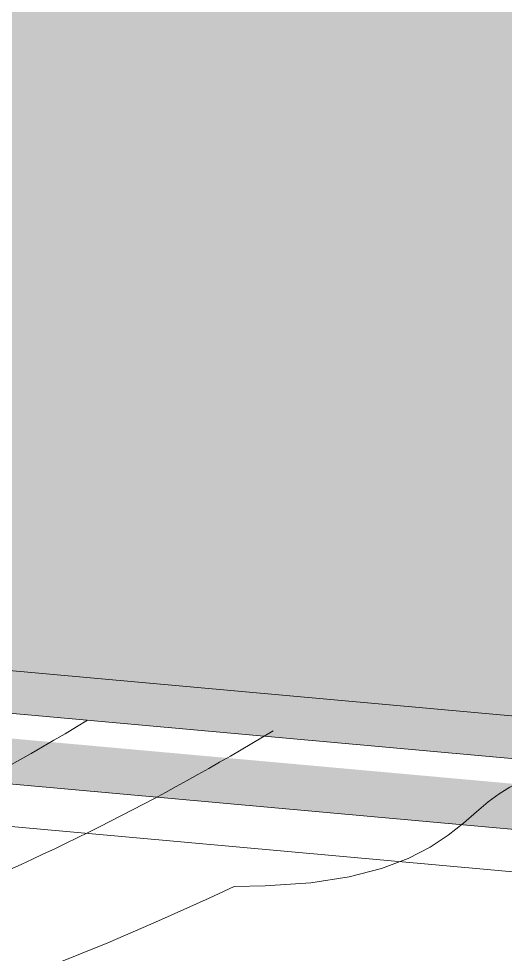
# Model space of a CAD drawing. Header units: centimetres. Extents: x -4381 to 5639, y -3920 to 4826.
# Drawn here: x 299.19 to 302.64, y 65.48 to 72.11 of the extents above; entities that cross this region are included whole.
import ezdxf
from ezdxf.xclip import XClip

# ---------------------------------------------------------------- set-up
doc = ezdxf.new("R2010")
doc.units = ezdxf.units.CM
doc.header["$MEASUREMENT"] = 0
doc.header["$XCLIPFRAME"] = 0
for name, color, linetype, lineweight in [('0- COURBES DE NIVEAU_Pen_No__2', 8, 'Continuous', 5), ('0_Pen_No__1', 7, 'Continuous', 5), ('Dalles_Pen_No__101', 252, 'Continuous', 5), ('Structural - Bearing_Pen_No__1', 7, 'Continuous', 5)]:
    doc.layers.add(name, color=color, linetype=linetype, lineweight=lineweight)
doc.layers.add('Diagramme_Pen_No__9', color=7, linetype='Continuous', lineweight=5, true_color=0x3dad99)
doc.layers.add('Drawing & Figure', color=7, linetype='Continuous')
doc.layers.add('Structural - Bearing', color=7, linetype='Continuous')

# ---------------------------------------------------------------- blocks, each defined once
blk = doc.blocks.new('Drawing_13_13', base_point=(-54.8524, -87.0921))
at = {"layer": 'Dalles_Pen_No__101', "linetype": 'Continuous', "lineweight": 0, "ltscale": 5, "true_color": 0x262626}
blk.add_hatch(color=250, dxfattribs=at).paths.add_polyline_path([(178.9899, 60.8385), (178.9225, 60.0916), (183.8851, 59.6439), (186.1183, 59.4424), (186.1328, 59.6028), (185.1597, 59.6906), (179.0709, 60.2399), (179.1238, 60.8265)])
at = {"layer": 'Diagramme_Pen_No__9', "linetype": 'Continuous', "lineweight": 0, "ltscale": 5, "true_color": 0x0f2b26}
blk.add_hatch(color=118, dxfattribs=at).paths.add_polyline_path([(179.3569, 60.454), (185.7559, 59.8767), (186.003, 62.6156), (179.604, 63.1929)])
at = {"layer": 'Structural - Bearing', "linetype": 'Continuous', "lineweight": 0, "ltscale": 5, "true_color": 0xffffff}
for points in [[(179.1545, 61.8277), (186.0266, 61.2078), (186.0401, 61.3571), (179.168, 61.9771)], [(178.8703, 60.3473), (185.8918, 59.7138), (185.9053, 59.8632), (178.8838, 60.4967)]]:
    blk.add_hatch(color=7, dxfattribs=at).paths.add_polyline_path(points)
at = {"layer": '0- COURBES DE NIVEAU_Pen_No__2', "linetype": 'Continuous', "ltscale": 5, "flags": 128}
for points in [[(177.6754, 59.1895, 0.097944), (180.4313, 60.2065)], [(178.4939, 59.1156, 0.080043), (181.0888, 60.1689)], [(174.859, 58.7403, 0.151193), (180.9511, 59.6175)]]:
    blk.add_lwpolyline(points, format="xyb", dxfattribs=at)
blk.add_lwpolyline([(180.9511, 59.6175), (181.0611, 59.6193), (181.222, 59.6303), (181.3587, 59.6512), (181.4728, 59.6808), (181.5674, 59.7167), (181.6454, 59.7568), (181.7097, 59.7991), (181.7635, 59.8412), (181.8096, 59.8811), (181.8511, 59.9166), (181.8905, 59.946), (181.9283, 59.9695), (181.9644, 59.988), (181.999, 60.0022), (182.0319, 60.0129), (182.0633, 60.0207), (182.0931, 60.0266), (182.1213, 60.0312), (182.1483, 60.0353), (182.1758, 60.0393), (182.2059, 60.0436), (182.2174, 60.0453)], dxfattribs=at)
at = {"layer": '0_Pen_No__1', "linetype": 'Continuous', "ltscale": 5, "flags": 128}
for points in [[(186.1658, 62.7515), (186.5642, 62.7155), (186.2542, 59.2795), (178.7597, 59.9556), (178.8405, 60.852)], [(186.1524, 62.6021), (186.4014, 62.5796), (186.1183, 59.4424), (178.9225, 60.0916), (178.9899, 60.8385)]]:
    blk.add_lwpolyline(points, dxfattribs=at)
at = {"layer": 'Structural - Bearing_Pen_No__1', "linetype": 'Continuous', "ltscale": 5}
for p, q in [((185.7559, 59.8767), (179.3569, 60.454)), ((185.8918, 59.7138), (179.194, 60.3181))]:
    blk.add_line(p, q, dxfattribs=at)

msp = doc.modelspace()

# ---------------------------------------------------------------- block references
at = {"layer": 'Drawing & Figure', "color": 151, "linetype": 'Continuous', "lineweight": 5, "ltscale": 10, "true_color": 0x80c2ff}
ref = msp.add_blockref('Drawing_13_13', (-170.89003, -227.45567), dxfattribs=dict(at, xscale=2, yscale=2, zscale=2))
XClip(ref).set_block_clipping_path([(166.1260505706, 54.1059969298), (191.9907812231, 80.1417166121)])

doc.saveas('drawing.dxf')
